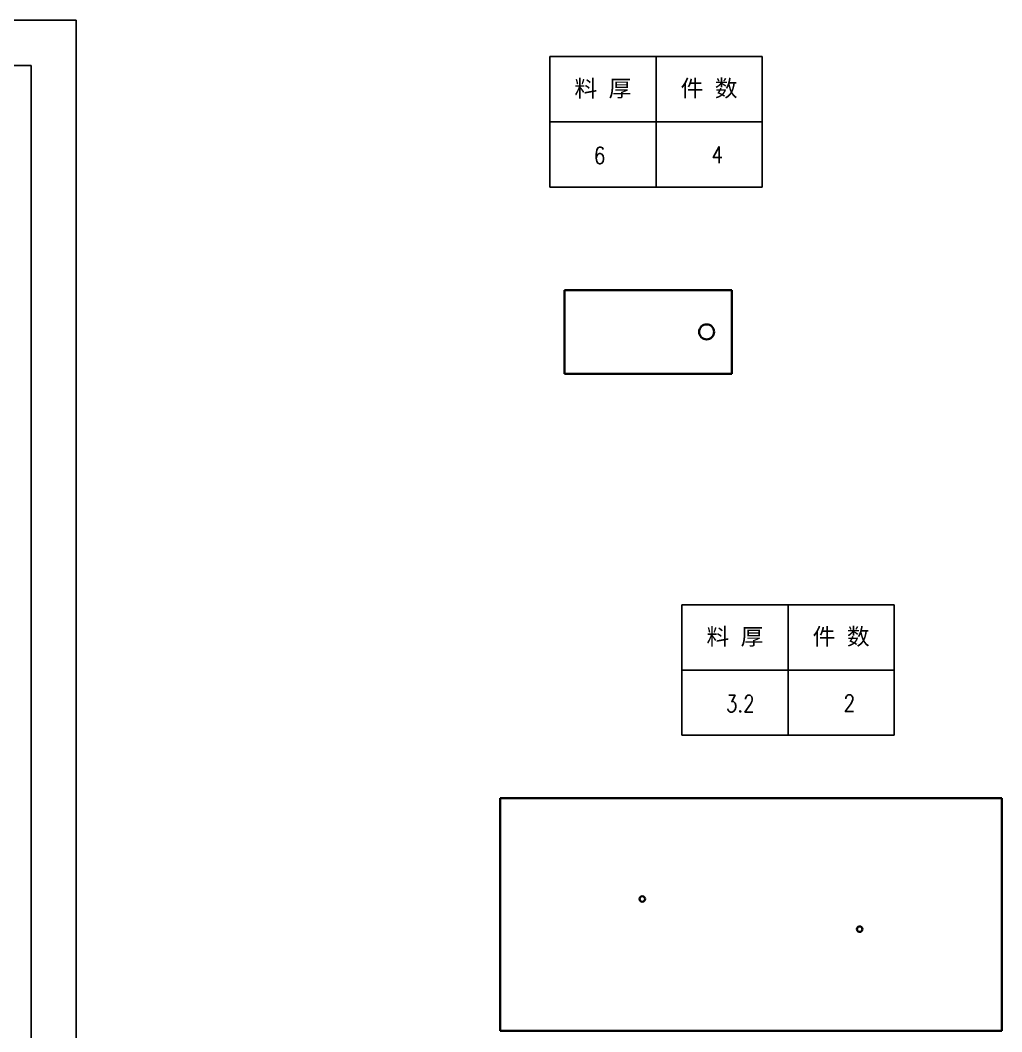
# Model space of a CAD drawing. Header units: millimetres. Extents: x -207971 to -130891, y -1492 to 21465.
# Drawn here: x -201428 to -200841, y 19927 to 20532 of the extents above; entities that cross this region are included whole.
import ezdxf
from ezdxf.enums import TextEntityAlignment as Align

# ---------------------------------------------------------------- set-up
doc = ezdxf.new("R2010")
doc.units = ezdxf.units.MM
doc.styles.add('DIM', font='romans.shx', dxfattribs={"width": 0.8, "oblique": 20, "bigfont": 'bigfont.shx'})
doc.styles.get("Standard").update_dxf_attribs({"font": 'txt', "bigfont": 'gbcbig.shx'})

# ---------------------------------------------------------------- blocks, each defined once
blk = doc.blocks.new('BZ-MQH')
for p, q in [((-213949.02, 20874.59), (-214275.72, 20874.59)), ((-213949.02, 20643.59), (-213949.02, 20874.59)), ((-213949.02, 20874.59), (-213949.02, 20643.59)), ((-213954.52, 20869.09), (-214270.22, 20869.09)), ((-213954.52, 20649.09), (-213954.52, 20869.09))]:
    blk.add_line(p, q)
blk = doc.blocks.new('*T209')
at = {"color": 0, "linetype": 'ByBlock', "lineweight": -2, "transparency": 16777216}
for p, q in [((0, 0), (127, 0)), ((0, 0), (0, -78)), ((63.5, 0), (63.5, -78)), ((127, 0), (127, -78)), ((0, -39), (127, -39)), ((0, -78), (127, -78))]:
    blk.add_line(p, q, dxfattribs=at)
at = {"color": 0, "transparency": 16777216, "char_height": 10, "width": 60.5, "attachment_point": 5}
for s, insert in [('{\\fSimSun|b0|i0|c134|p2;料 厚}', (31.75, -19.5)), ('{\\fSimSun|b0|i0|c134|p2;件 数}', (95.25, -19.5))]:
    blk.add_mtext(s, dxfattribs=dict(at, insert=insert))
blk = doc.blocks.new('拆图参数')
blk.add_blockref('*T209', (-63.5, 78))
at = {"style": 'DIM', "width": 0.8}
blk.add_attdef('1', text='', height=10, dxfattribs=at).set_placement((36.65, 19.27), align=Align.MIDDLE_CENTER)
blk.add_attdef('6', text='', height=10, dxfattribs=at).set_placement((-37.13, 18.91), align=Align.MIDDLE_LEFT)

msp = doc.modelspace()

# ---------------------------------------------------------------- linework, layer by layer
at = {"color": 7, "lineweight": 35}
for p, q in [((-201002.517, 20370.305), (-201102.517, 20370.305)), ((-201102.517, 20370.305), (-201102.517, 20320.305)), ((-201002.517, 20320.305), (-201002.517, 20370.305)), ((-201102.517, 20320.305), (-201002.517, 20320.305)), ((-201141.021, 19927.311), (-201141.021, 20066.511)), ((-201141.021, 20066.511), (-200841.021, 20066.511)), ((-200841.021, 20066.511), (-200841.021, 19927.311)), ((-201141.021, 19927.311), (-200841.021, 19927.311))]:
    msp.add_line(p, q, dxfattribs=at)
for centre, radius in [((-201017.518, 20345.305), 4.5), ((-201055.987, 20006.111), 1.65), ((-200926.021, 19988.067), 1.65)]:
    msp.add_circle(centre, radius, dxfattribs=at)

# ---------------------------------------------------------------- block references
at = {"xscale": 4.909090908942744, "yscale": 4.909090909088263, "zscale": 4.909090909107234}
msp.add_blockref('BZ-MQH', (848900.729, -81943.546), dxfattribs=at)
for p, values in [((-201047.778, 20431.94), {'1': '4', '6': '6'}), ((-200968.822, 20104.032), {'1': '2', '6': '3.2'})]:
    msp.add_blockref('拆图参数', p).add_auto_attribs(values)

doc.saveas('drawing.dxf')
